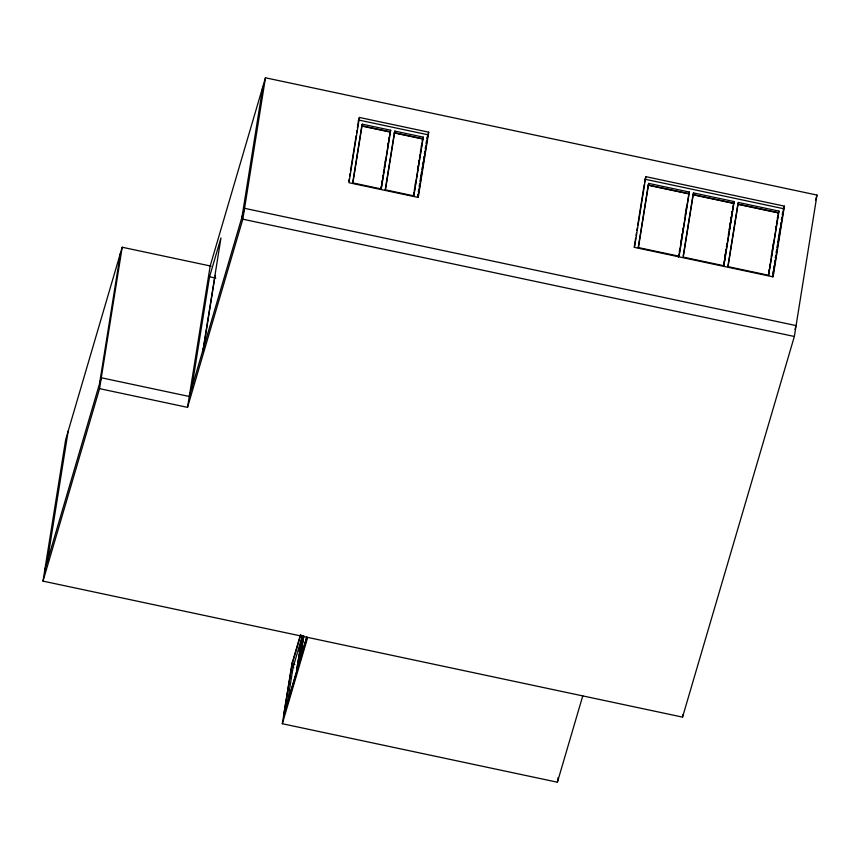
<?xml version="1.0" encoding="UTF-8"?>
<svg xmlns="http://www.w3.org/2000/svg" width="860" height="860" viewBox="0 0 860 860"><rect width="100%" height="100%" fill="white"/><g stroke="black" fill="none" stroke-linecap="round" stroke-linejoin="round"><path stroke-width="1.29" d="M43 581.124L99.545 388.645L187.534 407.361L210.184 265.944L265.46 77.787L817 195.07L794.35 336.475L682.539 717.122L43 581.124L65.65 439.718L122.195 247.239L211.151 266.149M47.278 561.612L68.187 431.086M99.513 383.807L120.411 253.281M99.545 388.645L122.195 247.239M191.694 388.279L209.55 276.78L220.955 237.94L203.1 349.44M202.917 351.912L214.549 279.263M242.015 216.946L262.923 86.419M187.534 407.361L242.81 219.192L265.46 77.787M348.827 181.385L349.246 178.773M349.665 176.171L350.084 173.559M350.504 170.947L356.147 135.697M356.567 133.096L356.986 130.483M357.405 127.871L358.652 120.034L427.947 134.773L417.906 197.424M359.415 117.454L348.966 182.718L418.25 197.445L428.71 132.182L359.415 117.454L358.33 121.153M352.621 183.212L361.823 125.786L390.225 131.827L381.034 189.254M362.286 124.184L352.879 182.922L381.292 188.963L390.698 130.225L362.286 124.184L361.608 126.484M582.758 695.901L557.409 782.213L282.327 723.722L283.639 715.563L306.719 636.98M284.144 713.843L283.886 715.477L290.487 692.268M292.55 661.738L283.897 713.929L291.916 663.899L300.409 634.959M287.175 704.232L293.056 667.467L302.473 635.443M302.172 635.852L296.571 670.779L302.387 636.282M296.485 672.574L296.743 670.95M296.818 670.692L296.56 672.316L303.085 649.364M300.054 657.975L302.795 640.915M303.214 638.281L303.634 635.658M299.85 661.071L303.849 636.131M303.161 649.106L302.903 650.74L306.579 638.195M380.905 188.501L381.324 185.889M381.743 183.277L382.162 180.675M382.571 178.063L382.99 175.451M383.41 172.838L383.829 170.226M384.248 167.614L384.667 165.002M385.087 162.4L385.506 159.788M387.806 145.426L388.225 142.814M388.634 140.201L389.053 137.6M385.183 190.146L394.181 134.01M394.858 131.107L385.452 189.845L413.853 195.886L423.26 137.148L394.858 131.107L394.181 133.407M413.466 195.424L413.886 192.812M414.305 190.21L414.724 187.598M415.144 184.986L415.563 182.374M417.863 168.012L418.283 165.41M418.691 162.798L419.11 160.186M419.529 157.573L419.949 154.961M420.368 152.349L420.787 149.737M421.206 147.135L421.626 144.523M413.596 196.177L422.798 138.75L394.385 132.709M417.519 196.962L417.938 194.349M418.358 191.748L418.777 189.135M419.196 186.523L419.615 183.911M420.035 181.299L421.497 172.161M421.916 169.549L422.335 166.937M422.744 164.335L423.163 161.723M423.582 159.111L424.002 156.499M424.421 153.886L424.84 151.274M425.259 148.673L425.678 146.06M426.098 143.448L426.517 140.836M634.175 247.347L635.647 238.177M636.067 235.565L636.486 232.942M636.905 230.319L637.324 227.706M637.744 225.083L644.237 184.492M644.656 181.879L645.075 179.256L783.654 208.722L772.753 276.812M645.838 176.666L634.519 247.368L773.097 276.845L784.417 206.142L645.838 176.666L644.753 180.363M638.174 247.874L648.246 185.007L688.892 193.65L678.83 256.517M648.72 183.406L638.432 247.583L679.088 256.226L689.365 192.049L648.72 183.406L648.042 185.706M557.409 782.213L558.151 777.547M678.486 257.065L678.905 254.442M679.325 251.819L679.744 249.206M681.012 241.348L681.432 238.725M681.851 236.102L682.27 233.479M682.689 230.867L683.109 228.244M685.205 215.15L685.624 212.527M686.043 209.904L686.463 207.292M683.195 256.087L693.053 194.532L733.698 203.175L723.636 266.041M693.525 192.93L683.238 257.108L723.894 265.751L734.171 201.573L693.525 192.93L692.848 195.231M724.98 256.108L726.023 249.561M726.442 246.938L726.861 244.326M728.334 235.156L728.753 232.533M729.172 229.91L729.592 227.298M730.011 224.675L730.43 222.052M730.85 219.44L731.269 216.817M731.688 214.194L732.107 211.581M732.526 208.958L732.946 206.335M724.184 262.375L724.604 259.752M725.023 257.129L725.442 254.517M725.861 251.894L726.281 249.271M726.7 246.659L727.119 244.036M728.592 234.866L729.011 232.243M729.43 229.631L729.85 227.008M730.269 224.385L730.688 221.773M731.107 219.15L731.527 216.526M731.946 213.914L732.365 211.291M732.784 208.668L733.204 206.056M728.001 265.611L737.858 204.056L778.504 212.7L768.442 275.565M738.332 202.465L728.044 266.643L768.7 275.286L778.977 211.108L738.332 202.465L737.654 204.766M682.539 717.122L682.926 714.703M768.732 272.19L769.152 269.567M769.571 266.944L769.99 264.332M771.248 256.474L771.667 253.85M772.087 251.227L772.506 248.615M772.925 245.992L773.344 243.369M775.655 228.964L776.075 226.341M776.494 223.729L776.913 221.106M777.332 218.483L777.752 215.871M772.785 273.716L773.204 271.094M773.624 268.481L774.043 265.858M774.462 263.246L774.882 260.623M775.301 258L775.72 255.388M776.139 252.765L776.558 250.152M776.978 247.529L777.397 244.917M777.816 242.294L780.128 227.889M780.547 225.277L780.966 222.654M781.385 220.031L781.804 217.419M782.224 214.796L782.643 212.183M44.741 570.245L101.286 377.766L190.243 396.686M214.763 277.941L215.516 275.383M189.275 396.481L244.552 208.314L796.091 325.596M389.688 133.676L390.698 130.225M422.249 140.61L423.26 137.148M426.893 138.352L428.71 132.182M291.562 666.07L300.806 634.583M298.646 650.966L300.527 644.559M290.218 693.902L296.119 673.832M287.337 704.254L297.119 670.95M300.011 661.136L306.633 638.582M282.327 723.722L307.687 637.411M688.688 194.349L689.365 192.049M733.494 203.884L734.171 201.573M778.3 213.409L778.977 211.108M783.331 209.84L784.417 206.142M815.549 200.004L817 195.07M794.962 329.455L795.726 326.832M649.483 185.545L688.817 193.908M692.977 194.79L733.623 203.433M737.783 204.314L778.429 212.957M363.038 126.312L390.15 132.085M394.31 132.967L422.722 139.008M242.81 219.192L794.35 336.475M209.55 276.78L215.849 278.124M292.196 663.909L294.819 664.468M293.056 667.467L293.754 667.618"/></g></svg>
